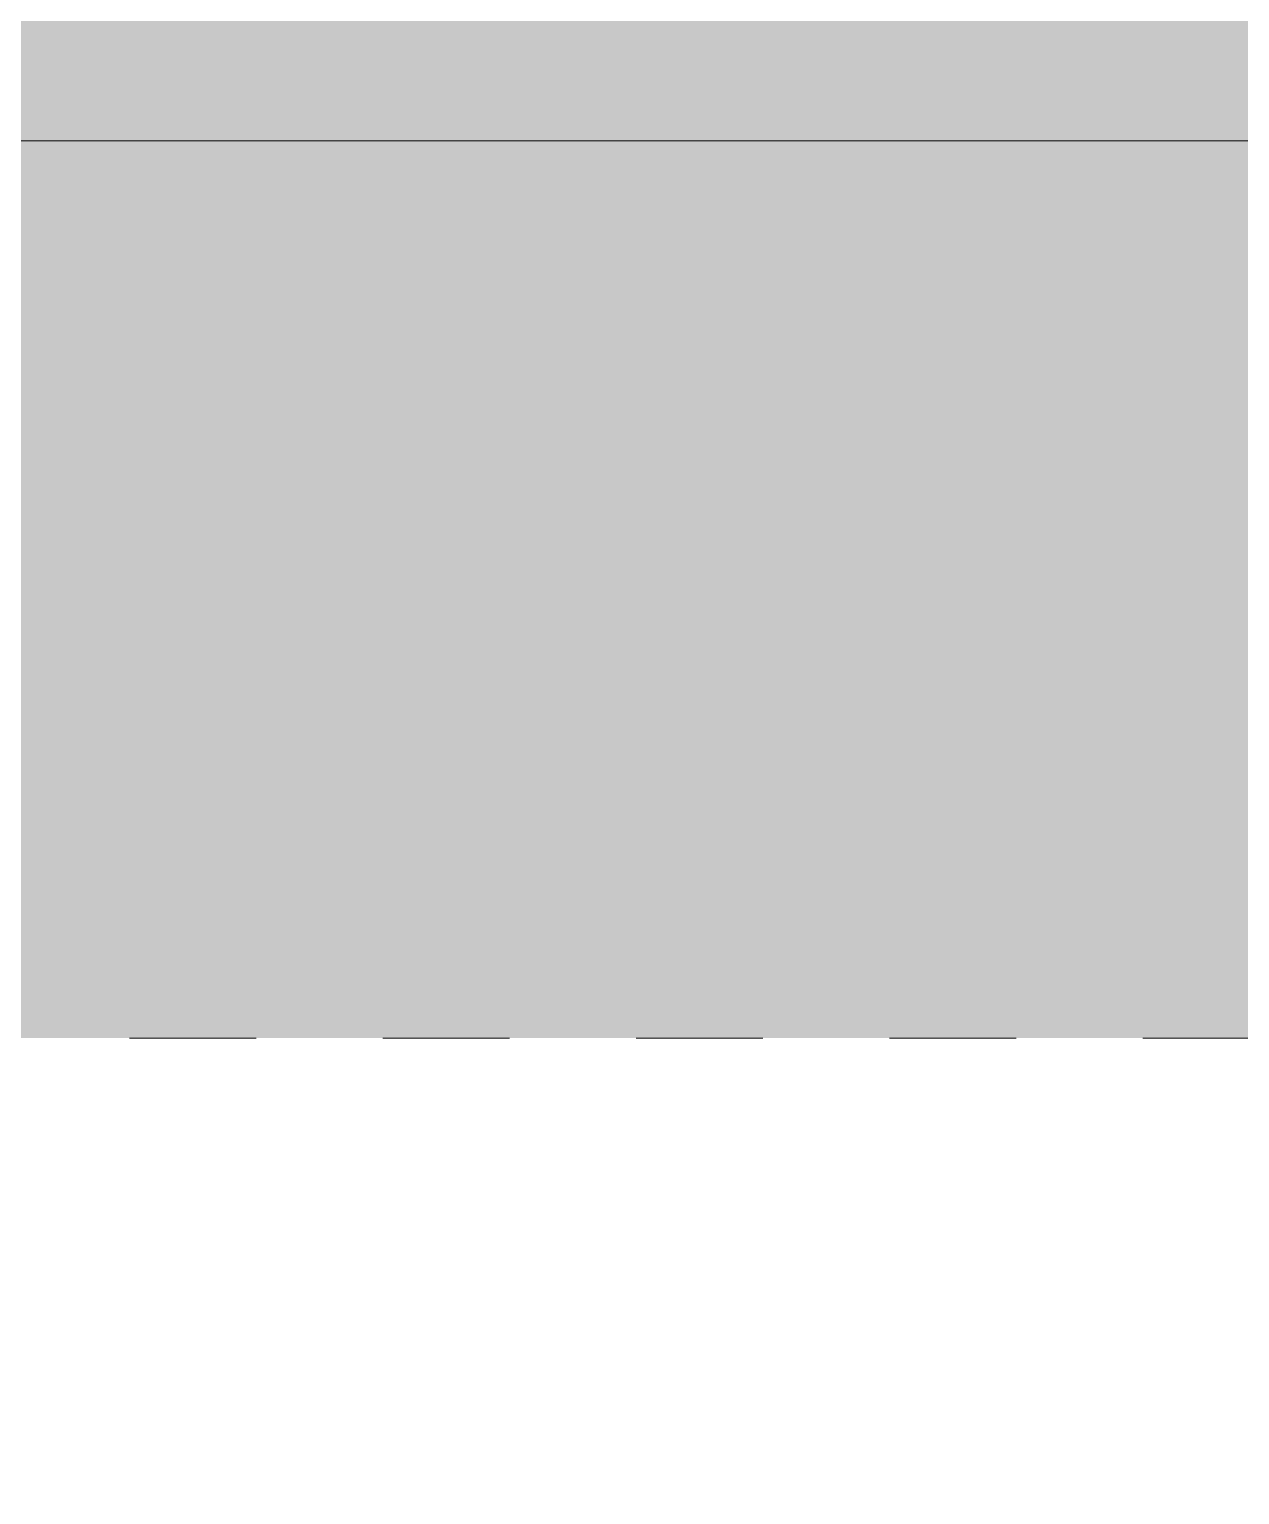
# Model space of a CAD drawing. Header units: millimetres. Extents: x -46169 to 237885, y -84465 to 18123.
# Drawn here: x 174762 to 176110, y -79691 to -78058 of the extents above; entities that cross this region are included whole.
import ezdxf

# ---------------------------------------------------------------- set-up
doc = ezdxf.new("R2010")
doc.units = ezdxf.units.MM
doc.header["$MEASUREMENT"] = 0
doc.linetypes.add('Dashed', pattern=[2822.222233, 1411.111116, -1411.111116])
doc.linetypes.add('Wipeout_Contour', pattern=[1000, 0, -1000])
doc.layers.add('A-35-M_FFE_Sanitary_Pen_No__145', color=7, linetype='Continuous', lineweight=0, true_color=0xa6a6a6)
doc.layers.add('A-35-M_FFE_Sanitary_Pen_No__191', color=7, linetype='Continuous', lineweight=5)
doc.layers.add('New_I-25-M_Wall_Finish_Pen_No__87', color=8, linetype='Continuous', lineweight=20)
doc.layers.add('New_A-25-M_Wall_Ext', color=7, linetype='Continuous')
doc.layers.add('New_I-25-M_Wall_Finish', color=7, linetype='Continuous')

# ---------------------------------------------------------------- blocks, each defined once
blk = doc.blocks.new('Section Elem_129_3', base_point=(129666.7, -84332.6))
at = {"color": 254, "linetype": 'Wipeout_Contour', "lineweight": 0, "ltscale": 1151719.666154995}
blk.add_wipeout([(171506.7, -78182.6), (171506.7, -79726.4), (176107.1, -79726.4), (176107.1, -80282.6), (176666.5, -80282.6), (176666.5, -78182.6)], dxfattribs=at).dxf.layer = 'New_A-25-M_Wall_Ext'
blk = doc.blocks.new('Section Elem_252_3', base_point=(129666.7, -84332.6))
at = {"layer": 'New_I-25-M_Wall_Finish_Pen_No__87', "linetype": 'Continuous'}
blk.add_line((177009.4, -78182.6), (164588.5, -78182.6), dxfattribs=at)

msp = doc.modelspace()

# ---------------------------------------------------------------- block references
at = {"layer": 'New_A-25-M_Wall_Ext'}
msp.add_blockref('Section Elem_129_3', (129666.7, -84332.6), dxfattribs=at)

# ---------------------------------------------------------------- next in the draw order: hatches: boundary and pattern name
at = {"layer": 'A-35-M_FFE_Sanitary_Pen_No__145', "linetype": 'Continuous', "lineweight": 0, "ltscale": 0.1, "true_color": 0xe8e8e8}
msp.add_hatch(color=254, dxfattribs=at).paths.add_polyline_path([(164585.2, -76082.6), (176998.7, -76082.6), (176998.7, -79182.6), (171594.9, -79182.6), (171594.9, -78182.6), (169538.6, -78182.6), (169538.6, -79182.6), (164585.2, -79182.6)])

# ---------------------------------------------------------------- next in the draw order: linework, layer by layer
at = {"layer": 'A-35-M_FFE_Sanitary_Pen_No__191', "linetype": 'Dashed', "ltscale": 0.1, "flags": 128}
msp.add_lwpolyline([(164585.2, -76082.6), (176998.7, -76082.6), (176998.7, -79182.6), (171594.9, -79182.6), (171594.9, -78182.6), (169538.6, -78182.6), (169538.6, -79182.6), (164585.2, -79182.6)], close=True, dxfattribs=at)

# ---------------------------------------------------------------- next in the draw order: block references
at = {"layer": 'New_I-25-M_Wall_Finish'}
msp.add_blockref('Section Elem_252_3', (129666.7, -84332.6), dxfattribs=at)

doc.saveas('drawing.dxf')
